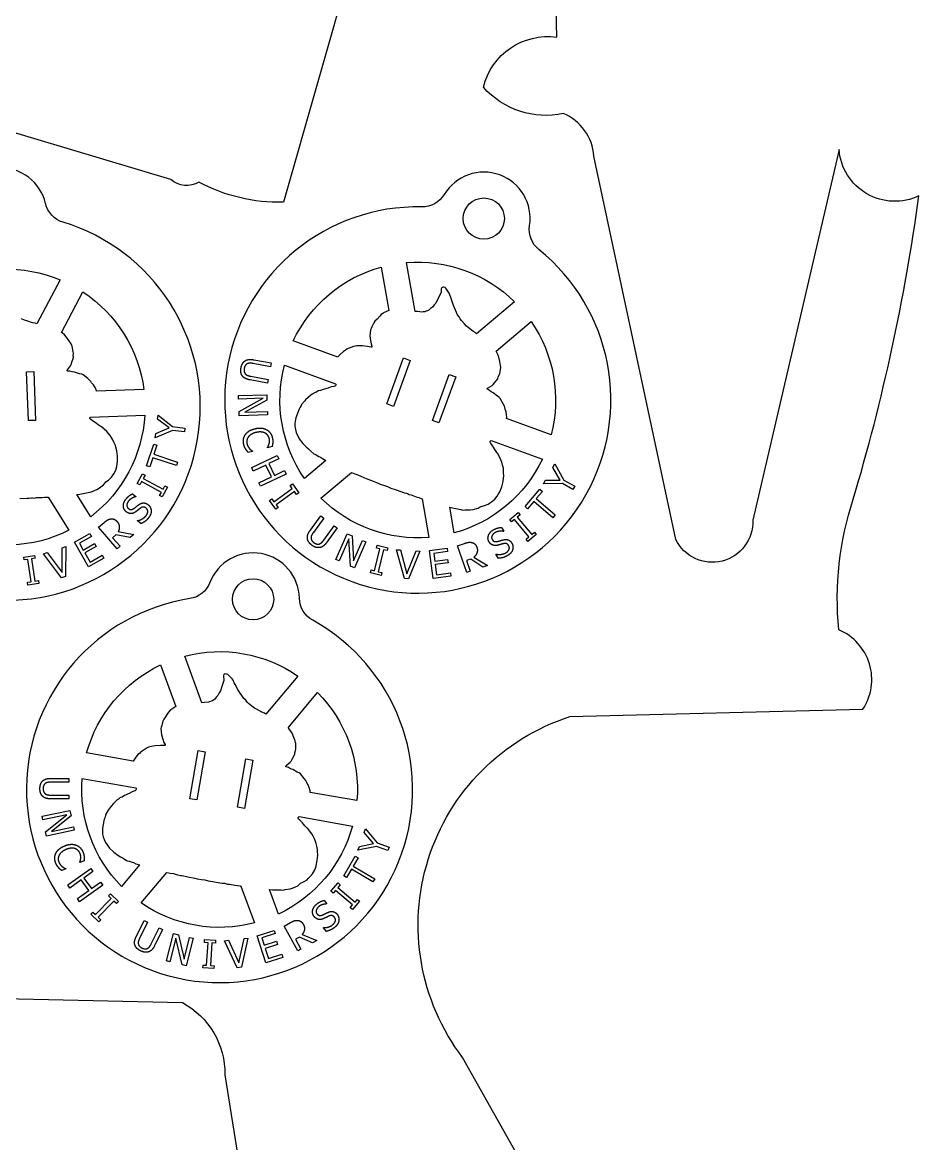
# Model space of a CAD drawing. Header units: millimetres. Extents: x 0 to 217, y 0 to 323.
# Drawn here: x 82.6 to 152.3, y 155.1 to 242.2 of the extents above; entities that cross this region are included whole.
import ezdxf

# ---------------------------------------------------------------- set-up
doc = ezdxf.new("R2010")
doc.units = ezdxf.units.MM
doc.layers.add('SCRAP_OUTLINE', color=8, linetype='Continuous')

msp = doc.modelspace()

# ---------------------------------------------------------------- linework, layer by layer
for points in [[(84.381, 228.113, 0.821365), (77.323, 227.867, -0.267689), (76.061, 226.317, 6.023346), (85.749, 226.656, -0.267689)], [(121.988, 226.395, 0.821365), (115.351, 228.81, -0.267689), (113.6, 227.847, 6.023346), (122.71, 224.531, -0.267689)], [(111.061, 219.79), (110.644, 219.609), (110.591, 219.579), (110.464, 219.483), (110.353, 219.373), (110.146, 219.136), (109.974, 218.975), (109.888, 218.835), (109.739, 218.527), (109.667, 218.404), (109.629, 218.307), (109.587, 217.825), (109.628, 217.464), (109.681, 217.203), (109.732, 217.028), (109.734, 216.983), (109.727, 216.965), (109.702, 216.948), (109.66, 216.95), (109.383, 217.006), (108.97, 217.06), (108.814, 217.047), (108.537, 217.06), (108.423, 217.042), (108.309, 217.004), (107.888, 216.838), (107.778, 216.787), (107.658, 216.694), (107.521, 216.623), (107.257, 216.387), (107.125, 216.241), (107.082, 216.177), (103.624, 217.436, -0.218412), (110.464, 223.175)], [(112.434, 223.522, -0.218412), (120.824, 220.469), (117.864, 217.985), (117.757, 218.081), (117.58, 218.191), (117.214, 218.493), (117.078, 218.591), (116.898, 218.781), (116.684, 219.037), (116.594, 219.16), (116.516, 219.315), (116.386, 219.477), (116.066, 220.186), (115.917, 220.668), (115.865, 220.8), (115.801, 221.018), (115.749, 221.143), (115.696, 221.234), (115.472, 221.536), (115.414, 221.581), (115.325, 221.611), (115.257, 221.61), (115.214, 221.597), (115.177, 221.574), (115.148, 221.538), (115.128, 221.492), (115.113, 221.417), (115.109, 221.218), (115.097, 221.141), (114.86, 220.708), (114.7, 220.383), (114.571, 220.251), (114.436, 220.072), (114.279, 219.946), (114.149, 219.821), (114.067, 219.775), (113.961, 219.737), (113.85, 219.708), (113.719, 219.686), (113.625, 219.681), (113.313, 219.721), (113.103, 219.724)], [(88.34, 213.543), (88.312, 213.67), (88.23, 213.826), (88.097, 214.022), (88.047, 214.085), (87.959, 214.176), (87.889, 214.286), (87.817, 214.371), (87.653, 214.515), (87.292, 214.795), (87.189, 214.849), (87.025, 214.883), (86.635, 215.003), (86.458, 215.027), (86.276, 215.077), (86.099, 215.094), (86.08, 215.105), (86.068, 215.123), (86.066, 215.156), (86.08, 215.189), (86.33, 215.513), (86.377, 215.614), (86.422, 215.781), (86.54, 216.151), (86.544, 216.193), (86.534, 216.291), (86.541, 216.476), (86.537, 216.598), (86.439, 217.042), (86.421, 217.085), (86.36, 217.206), (86.202, 217.463), (86.002, 217.741), (85.85, 217.908), (85.672, 218.063), (85.615, 218.097), (87.288, 221.243, -0.218412), (92.019, 213.671)], [(120.2, 211.403), (120.222, 211.531), (120.204, 211.706), (120.155, 211.938), (120.132, 212.015), (120.084, 212.132), (120.061, 212.26), (120.026, 212.366), (119.927, 212.561), (119.698, 212.956), (119.623, 213.044), (119.484, 213.138), (119.166, 213.395), (119.012, 213.483), (118.861, 213.598), (118.703, 213.68), (118.69, 213.697), (118.686, 213.719), (118.696, 213.75), (118.722, 213.775), (119.075, 213.982), (119.156, 214.058), (119.26, 214.196), (119.508, 214.495), (119.528, 214.532), (119.555, 214.627), (119.631, 214.796), (119.673, 214.911), (119.748, 215.36), (119.748, 215.405), (119.736, 215.541), (119.686, 215.838), (119.605, 216.17), (119.527, 216.382), (119.42, 216.594), (119.38, 216.646), (122.109, 218.937, -0.218412), (123.66, 210.143)], [(106.919, 214.108), (106.926, 214.076), (106.921, 214.001), (106.9, 213.959), (106.85, 213.918), (106.79, 213.894), (106.573, 213.862), (106.326, 213.774), (105.941, 213.67), (105.739, 213.591), (105.606, 213.571), (105.557, 213.554), (105.424, 213.468), (105.326, 213.437), (105.105, 213.295), (104.994, 213.218), (104.783, 213.049), (104.589, 212.861), (104.5, 212.76), (104.278, 212.499), (104.23, 212.428), (104.174, 212.288), (104.077, 212.136), (104.023, 212.015), (103.832, 211.475), (103.771, 211.195), (103.751, 211.002), (103.751, 210.806), (103.799, 210.572), (103.862, 210.325), (104.077, 209.847), (104.377, 209.48), (104.63, 209.212), (104.812, 209.048), (105.001, 208.889), (105.228, 208.68), (105.3, 208.637), (105.411, 208.589), (105.623, 208.46), (105.738, 208.418), (105.892, 208.306), (106.155, 208.16), (104.491, 206.763, -0.218412), (102.94, 215.556)], [(86.821, 205.512), (87.036, 205.541), (87.43, 205.616), (87.572, 205.635), (87.693, 205.67), (87.855, 205.689), (87.995, 205.756), (88.366, 205.904), (88.576, 206.02), (88.89, 206.253), (89.014, 206.422), (89.072, 206.484), (89.266, 206.634), (89.501, 206.858), (89.576, 206.96), (89.677, 207.118), (89.832, 207.397), (89.909, 207.684), (89.953, 207.883), (89.972, 208.073), (89.974, 208.48), (89.917, 208.906), (89.838, 209.188), (89.81, 209.329), (89.696, 209.569), (89.619, 209.764), (89.543, 209.889), (89.405, 210.085), (89.256, 210.275), (89.131, 210.415), (88.715, 210.776), (88.676, 210.782), (88.612, 210.81), (88.474, 210.928), (88.341, 211.015), (88.229, 211.115), (88.114, 211.178), (88.004, 211.261), (87.886, 211.331), (87.837, 211.378), (87.82, 211.42), (87.82, 211.435), (87.874, 211.525), (92.089, 211.673, -0.218412), (87.897, 203.789)], [(115.783, 204.526), (115.994, 204.472), (116.387, 204.394), (116.526, 204.359), (116.651, 204.345), (116.809, 204.303), (116.964, 204.312), (117.363, 204.31), (117.601, 204.34), (117.98, 204.437), (118.158, 204.548), (118.234, 204.584), (118.471, 204.65), (118.773, 204.769), (118.881, 204.836), (119.033, 204.945), (119.281, 205.146), (119.461, 205.382), (119.576, 205.55), (119.664, 205.72), (119.819, 206.096), (119.925, 206.512), (119.958, 206.803), (119.985, 206.945), (119.969, 207.21), (119.971, 207.42), (119.947, 207.565), (119.892, 207.798), (119.825, 208.029), (119.762, 208.207), (119.511, 208.696), (119.477, 208.716), (119.429, 208.766), (119.345, 208.928), (119.254, 209.058), (119.188, 209.193), (119.105, 209.295), (119.034, 209.413), (118.951, 209.522), (118.922, 209.584), (118.923, 209.629), (118.929, 209.643), (119.013, 209.707), (122.976, 208.264, -0.218412), (116.136, 202.525)], [(114.166, 202.178, -0.218412), (105.776, 205.231), (108.143, 207.217), (108.404, 207.127), (108.632, 207.038), (108.928, 206.899), (109.05, 206.854), (109.151, 206.801), (109.289, 206.764), (109.702, 206.59), (110.218, 206.402), (110.384, 206.324), (110.709, 206.206), (110.943, 206.136), (111.201, 206.014), (111.551, 205.906), (112.067, 205.718), (112.233, 205.639), (112.424, 205.609), (112.489, 205.585), (112.626, 205.5), (112.78, 205.477), (113.181, 205.331), (113.377, 205.276), (113.564, 205.195), (113.637, 205.178)], [(104.104, 197.448, 0.821365), (97.148, 198.674, -0.267689), (95.592, 197.421, 6.023346), (105.138, 195.738, -0.267689)], [(95.193, 192.96, -0.218412), (103.987, 191.409), (101.503, 188.449), (101.381, 188.526), (101.188, 188.603), (100.775, 188.837), (100.623, 188.909), (100.413, 189.066), (100.158, 189.28), (100.048, 189.386), (99.945, 189.525), (99.789, 189.662), (99.35, 190.305), (99.119, 190.753), (99.046, 190.875), (98.945, 191.079), (98.871, 191.192), (98.804, 191.273), (98.531, 191.531), (98.466, 191.565), (98.373, 191.579), (98.306, 191.567), (98.266, 191.547), (98.234, 191.517), (98.211, 191.477), (98.2, 191.428), (98.198, 191.352), (98.229, 191.155), (98.23, 191.077), (98.072, 190.61), (97.97, 190.262), (97.867, 190.109), (97.765, 189.909), (97.632, 189.758), (97.525, 189.612), (97.453, 189.553), (97.355, 189.497), (97.251, 189.449), (97.126, 189.405), (97.034, 189.384), (96.72, 189.369), (96.513, 189.336)], [(94.49, 189.046), (94.111, 188.795), (94.064, 188.757), (93.955, 188.64), (93.865, 188.512), (93.703, 188.242), (93.561, 188.055), (93.501, 187.901), (93.407, 187.572), (93.358, 187.439), (93.337, 187.337), (93.38, 186.854), (93.482, 186.507), (93.58, 186.259), (93.661, 186.095), (93.671, 186.051), (93.667, 186.032), (93.645, 186.011), (93.603, 186.005), (93.321, 186.012), (92.905, 185.994), (92.753, 185.954), (92.479, 185.919), (92.369, 185.881), (92.264, 185.825), (91.878, 185.588), (91.778, 185.518), (91.676, 185.406), (91.554, 185.312), (91.334, 185.034), (91.23, 184.867), (91.199, 184.797), (87.575, 185.436, -0.218412), (93.314, 192.276)], [(104.947, 182.373), (104.946, 182.503), (104.898, 182.673), (104.809, 182.892), (104.773, 182.964), (104.706, 183.071), (104.661, 183.193), (104.607, 183.292), (104.477, 183.466), (104.182, 183.816), (104.093, 183.889), (103.94, 183.957), (103.582, 184.156), (103.415, 184.216), (103.247, 184.302), (103.077, 184.356), (103.061, 184.37), (103.053, 184.391), (103.058, 184.423), (103.079, 184.452), (103.39, 184.718), (103.458, 184.807), (103.536, 184.96), (103.728, 185.298), (103.741, 185.338), (103.751, 185.436), (103.797, 185.616), (103.818, 185.736), (103.814, 186.191), (103.806, 186.236), (103.771, 186.368), (103.671, 186.651), (103.533, 186.965), (103.419, 187.16), (103.277, 187.349), (103.228, 187.394), (105.519, 190.124, -0.218412), (108.572, 181.734)], [(91.397, 182.731), (91.409, 182.701), (91.418, 182.625), (91.404, 182.581), (91.362, 182.532), (91.307, 182.497), (91.099, 182.429), (90.872, 182.299), (90.51, 182.13), (90.325, 182.017), (90.197, 181.974), (90.152, 181.949), (90.036, 181.841), (89.946, 181.793), (89.752, 181.615), (89.656, 181.52), (89.478, 181.317), (89.32, 181.098), (89.249, 180.983), (89.076, 180.688), (89.041, 180.609), (89.01, 180.462), (88.941, 180.295), (88.909, 180.167), (88.814, 179.602), (88.804, 179.316), (88.817, 179.122), (88.851, 178.929), (88.939, 178.707), (89.044, 178.475), (89.338, 178.041), (89.698, 177.732), (89.993, 177.512), (90.201, 177.381), (90.415, 177.258), (90.674, 177.092), (90.753, 177.062), (90.87, 177.034), (91.102, 176.944), (91.222, 176.922), (91.393, 176.839), (91.678, 176.741), (90.281, 175.076, -0.218412), (87.228, 183.466)], [(101.791, 174.833), (102.008, 174.817), (102.409, 174.808), (102.552, 174.798), (102.677, 174.806), (102.84, 174.792), (102.99, 174.828), (103.384, 174.896), (103.613, 174.966), (103.969, 175.127), (104.125, 175.267), (104.195, 175.316), (104.416, 175.422), (104.693, 175.592), (104.787, 175.677), (104.918, 175.811), (105.128, 176.051), (105.264, 176.315), (105.348, 176.501), (105.406, 176.684), (105.493, 177.081), (105.525, 177.509), (105.507, 177.801), (105.509, 177.945), (105.447, 178.204), (105.412, 178.41), (105.364, 178.549), (105.269, 178.769), (105.163, 178.986), (105.07, 179.149), (104.738, 179.588), (104.701, 179.602), (104.645, 179.643), (104.534, 179.787), (104.422, 179.9), (104.334, 180.021), (104.234, 180.107), (104.144, 180.211), (104.043, 180.304), (104.004, 180.36), (103.997, 180.404), (104, 180.42), (104.072, 180.496), (108.225, 179.764, -0.218412), (102.486, 172.924)], [(100.607, 172.24, -0.218412), (91.813, 173.791), (93.799, 176.157), (94.072, 176.114), (94.312, 176.066), (94.627, 175.98), (94.756, 175.958), (94.865, 175.922), (95.007, 175.91), (95.444, 175.81), (95.984, 175.715), (96.162, 175.667), (96.502, 175.607), (96.745, 175.579), (97.02, 175.503), (97.384, 175.458), (97.924, 175.363), (98.101, 175.313), (98.295, 175.317), (98.363, 175.304), (98.513, 175.245), (98.668, 175.249), (99.088, 175.175), (99.291, 175.154), (99.489, 175.107), (99.565, 175.103)]]:
    msp.add_lwpolyline(points, format="xyb", close=True)
for points in [[(76.599, 221.871, -0.218412), (85.522, 222.182), (83.708, 218.771), (83.573, 218.82), (83.368, 218.855), (82.915, 218.998), (82.752, 219.038), (82.514, 219.147)], [(82.38, 205.207), (82.928, 205.226), (83.112, 205.214), (83.3, 205.258), (83.37, 205.26), (83.528, 205.233), (83.68, 205.269), (84.106, 205.284), (84.309, 205.306), (84.512, 205.301), (84.587, 205.313), (86.201, 202.729, -0.218412), (77.278, 202.418)]]:
    msp.add_lwpolyline(points, format="xyb")
for points in [[(100.57, 215.971), (101.92, 215.726), (101.868, 215.438), (100.517, 215.683)], [(100.33, 214.693), (101.688, 214.447), (101.636, 214.159), (100.285, 214.404)], [(101.978, 209.226), (101.635, 209.143), (101.63, 209.165)], [(100.462, 208.881), (100.467, 208.86), (100.128, 208.778)], [(91.129, 205.564), (91.404, 205.348), (91.391, 205.332)], [(104.952, 202.745), (105.761, 203.854), (105.997, 203.682), (105.189, 202.572)], [(90.015, 202.625), (91.233, 202.411), (90.945, 202.163), (89.847, 202.372), (89.593, 202.153), (90.165, 201.49), (89.944, 201.299), (88.507, 202.965), (88.936, 203.335)], [(91.809, 203.243), (91.519, 203.469), (91.532, 203.486)], [(105.999, 201.974), (106.811, 203.089), (107.048, 202.917), (106.239, 201.807)], [(119.797, 202.96), (119.972, 202.657), (119.953, 202.646)], [(117.663, 200.652), (118.712, 199.998), (118.353, 199.876), (117.413, 200.481), (117.096, 200.373), (117.377, 199.544), (117.101, 199.45), (116.392, 201.533), (116.929, 201.715)], [(119.558, 200.553), (119.374, 200.871), (119.393, 200.882)], [(84.821, 183.463), (86.194, 183.456), (86.192, 183.164), (84.82, 183.171)], [(84.807, 182.163), (86.187, 182.156), (86.186, 181.864), (84.813, 181.871)], [(87.38, 177.065), (87.056, 176.924), (87.047, 176.945)], [(85.947, 176.462), (85.955, 176.442), (85.635, 176.302)], [(106.016, 173.988), (106.24, 173.72), (106.224, 173.707)], [(91.434, 171.199), (92.037, 172.432), (92.3, 172.303), (91.697, 171.07)], [(92.598, 170.621), (93.205, 171.86), (93.467, 171.732), (92.864, 170.499)], [(104.315, 171.345), (105.462, 170.883), (105.129, 170.7), (104.098, 171.133), (103.805, 170.971), (104.226, 170.204), (103.97, 170.063), (102.911, 171.992), (103.407, 172.265)], [(106.198, 171.577), (105.962, 171.858), (105.978, 171.872)]]:
    msp.add_lwpolyline(points)
for points in [[(112.712, 215.93), (111.412, 212.358), (110.896, 212.546), (112.196, 216.118)], [(83.459, 215.067), (83.592, 211.268), (83.044, 211.249), (82.911, 215.048)], [(116.246, 214.644), (114.946, 211.072), (114.43, 211.26), (115.73, 214.832)], [(101.621, 211.689), (99.422, 211.619), (99.411, 211.947), (101.276, 212.98), (99.38, 212.92), (99.372, 213.193), (101.571, 213.263), (101.584, 212.848), (99.871, 211.906), (101.612, 211.962)], [(93.087, 211.374), (93.127, 211.681), (94.249, 210.788), (95.214, 210.665), (95.177, 210.375), (94.242, 210.494), (92.901, 209.916), (92.942, 210.238), (93.974, 210.68)], [(94.639, 208.029), (94.547, 207.752), (92.707, 208.367), (92.473, 207.666), (92.226, 207.749), (92.786, 209.426), (93.033, 209.344), (92.799, 208.644)], [(103.068, 207.099), (101.081, 206.154), (100.956, 206.418), (101.928, 206.881), (101.493, 207.795), (100.521, 207.333), (100.395, 207.597), (102.382, 208.542), (102.507, 208.278), (101.728, 207.907), (102.163, 206.993), (102.942, 207.363)], [(123.789, 207.613), (123.941, 207.883), (124.647, 206.635), (125.496, 206.159), (125.353, 205.904), (124.53, 206.365), (123.07, 206.332), (123.229, 206.615), (124.352, 206.637)], [(93.649, 206.181), (93.847, 206.074), (93.442, 205.324), (93.245, 205.431), (93.377, 205.677), (91.836, 206.508), (91.703, 206.261), (91.506, 206.368), (91.91, 207.118), (92.108, 207.012), (91.975, 206.765), (93.516, 205.935)], [(102.456, 204.49), (102.274, 204.359), (101.775, 205.049), (101.957, 205.181), (102.121, 204.954), (103.54, 205.979), (103.376, 206.206), (103.558, 206.338), (104.057, 205.647), (103.875, 205.516), (103.711, 205.742), (102.292, 204.717)], [(123.975, 203.931), (123.786, 203.708), (122.31, 204.967), (121.831, 204.406), (121.633, 204.575), (122.781, 205.92), (122.979, 205.751), (122.5, 205.19)], [(122.365, 202.588), (122.508, 202.415), (121.852, 201.871), (121.709, 202.044), (121.924, 202.223), (120.806, 203.57), (120.591, 203.391), (120.448, 203.564), (121.104, 204.108), (121.247, 203.935), (121.032, 203.757), (122.149, 202.409)], [(88.911, 200.568), (87.713, 199.889), (86.629, 201.803), (87.826, 202.482), (87.955, 202.255), (87.011, 201.721), (87.309, 201.197), (88.188, 201.695), (88.316, 201.469), (87.437, 200.97), (87.839, 200.26), (88.782, 200.794)], [(109.265, 201.829), (108.372, 199.818), (108.072, 199.951), (107.953, 202.08), (107.182, 200.347), (106.933, 200.457), (107.826, 202.468), (108.206, 202.299), (108.309, 200.348), (109.016, 201.939)], [(85.669, 201.379), (85.952, 201.473), (85.927, 199.146), (85.627, 199.046), (84.214, 200.895), (84.512, 200.994), (85.667, 199.452)], [(110.498, 199.447), (110.445, 199.229), (109.617, 199.429), (109.67, 199.648), (109.942, 199.582), (110.353, 201.284), (110.081, 201.349), (110.134, 201.568), (110.962, 201.368), (110.909, 201.149), (110.637, 201.215), (110.226, 199.513)], [(113.167, 201.125), (113.464, 201.106), (112.569, 198.958), (112.255, 198.978), (111.637, 201.221), (111.95, 201.202), (112.443, 199.339)], [(115.869, 199.158), (114.504, 198.978), (114.216, 201.159), (115.58, 201.339), (115.614, 201.081), (114.54, 200.939), (114.619, 200.342), (115.621, 200.474), (115.655, 200.216), (114.653, 200.084), (114.76, 199.274), (115.835, 199.416)], [(83.823, 198.824), (83.856, 198.602), (83.013, 198.477), (82.98, 198.699), (83.257, 198.74), (83.001, 200.472), (82.724, 200.431), (82.691, 200.653), (83.534, 200.778), (83.567, 200.556), (83.29, 200.515), (83.546, 198.783)], [(96.786, 185.531), (96.126, 181.788), (95.586, 181.883), (96.246, 185.627)], [(100.49, 184.878), (99.83, 181.135), (99.289, 181.23), (99.949, 184.974)], [(86.6, 179.429), (84.447, 178.978), (84.379, 179.299), (86.036, 180.641), (84.18, 180.252), (84.124, 180.519), (86.277, 180.97), (86.362, 180.563), (84.839, 179.339), (86.544, 179.696)], [(109.139, 179.264), (109.242, 179.557), (110.154, 178.45), (111.073, 178.128), (110.976, 177.852), (110.086, 178.164), (108.654, 177.877), (108.761, 178.184), (109.863, 178.401)], [(109.962, 175.67), (109.814, 175.418), (108.142, 176.402), (107.768, 175.766), (107.543, 175.898), (108.44, 177.422), (108.665, 177.29), (108.29, 176.654)], [(88.822, 175.16), (87.029, 173.884), (86.86, 174.122), (87.737, 174.747), (87.15, 175.572), (86.273, 174.947), (86.103, 175.186), (87.896, 176.461), (88.065, 176.223), (87.362, 175.723), (87.949, 174.898), (88.652, 175.398)], [(108.609, 174.068), (108.78, 173.923), (108.229, 173.273), (108.058, 173.418), (108.239, 173.632), (106.904, 174.765), (106.723, 174.551), (106.552, 174.697), (107.103, 175.346), (107.274, 175.201), (107.093, 174.987), (108.428, 173.855)], [(88.672, 172.484), (88.516, 172.323), (87.904, 172.917), (88.061, 173.078), (88.262, 172.883), (89.481, 174.139), (89.28, 174.334), (89.437, 174.495), (90.048, 173.902), (89.892, 173.74), (89.691, 173.935), (88.472, 172.679)], [(102.807, 169.562), (101.495, 169.148), (100.832, 171.245), (102.144, 171.66), (102.223, 171.412), (101.189, 171.085), (101.371, 170.511), (102.335, 170.815), (102.413, 170.567), (101.449, 170.263), (101.695, 169.484), (102.729, 169.811)], [(95.84, 171.045), (95.31, 168.91), (94.991, 168.989), (94.504, 171.065), (94.047, 169.224), (93.782, 169.29), (94.312, 171.425), (94.715, 171.325), (95.155, 169.421), (95.575, 171.111)], [(97.468, 168.915), (97.454, 168.69), (96.603, 168.744), (96.617, 168.968), (96.897, 168.95), (97.006, 170.698), (96.727, 170.715), (96.741, 170.939), (97.592, 170.886), (97.578, 170.662), (97.298, 170.679), (97.189, 168.932)], [(99.805, 171.03), (100.101, 171.063), (99.593, 168.792), (99.279, 168.757), (98.281, 170.859), (98.593, 170.894), (99.403, 169.146)]]:
    msp.add_lwpolyline(points, close=True)
for centre in [(118.43, 226.945), (100.505, 197.372)]:
    msp.add_circle(centre, 1.6)
for points in [[(99.873, 215.884), (100.006, 215.977), (100.338, 216.013), (100.57, 215.971)], [(99.663, 214.731), (99.58, 214.853), (99.532, 215.145), (99.568, 215.345)], [(99.568, 215.345), (99.603, 215.536), (99.754, 215.802), (99.873, 215.884)], [(99.814, 215.3), (99.789, 215.165), (99.84, 214.938), (99.918, 214.864)], [(100.064, 215.67), (99.966, 215.628), (99.84, 215.444), (99.814, 215.3)], [(100.517, 215.683), (100.367, 215.711), (100.156, 215.709), (100.064, 215.67)], [(100.285, 214.404), (100.059, 214.446), (99.753, 214.595), (99.663, 214.731)], [(99.918, 214.864), (99.99, 214.795), (100.185, 214.72), (100.33, 214.693)], [(99.783, 209.399), (99.733, 209.607), (99.788, 209.992), (99.897, 210.155)], [(99.897, 210.155), (100.005, 210.316), (100.387, 210.557), (100.657, 210.623)], [(100.13, 209.973), (100.046, 209.857), (99.997, 209.59), (100.03, 209.455)], [(100.729, 210.327), (100.509, 210.273), (100.217, 210.091), (100.13, 209.973)], [(100.657, 210.623), (100.926, 210.688), (101.357, 210.648), (101.536, 210.553)], [(101.421, 210.292), (101.29, 210.356), (100.935, 210.377), (100.729, 210.327)], [(101.756, 209.873), (101.723, 210.01), (101.551, 210.227), (101.421, 210.292)], [(101.536, 210.553), (101.711, 210.46), (101.946, 210.146), (101.999, 209.93)], [(101.75, 209.449), (101.775, 209.542), (101.786, 209.748), (101.756, 209.873)], [(101.999, 209.93), (102.025, 209.822), (102.039, 209.626), (102.034, 209.54)], [(99.938, 209.033), (99.884, 209.119), (99.814, 209.271), (99.783, 209.399)], [(100.128, 208.778), (100.078, 208.841), (99.987, 208.951), (99.938, 209.033)], [(100.03, 209.455), (100.06, 209.332), (100.171, 209.137), (100.236, 209.066)], [(100.236, 209.066), (100.3, 208.999), (100.421, 208.906), (100.462, 208.881)], [(101.63, 209.165), (101.655, 209.212), (101.724, 209.353), (101.75, 209.449)], [(102.034, 209.54), (102.029, 209.465), (101.999, 209.306), (101.978, 209.226)], [(90.614, 205.136), (90.728, 205.282), (90.987, 205.495), (91.129, 205.564)], [(90.654, 204.165), (90.443, 204.33), (90.415, 204.882), (90.614, 205.136)], [(90.825, 204.995), (90.7, 204.835), (90.695, 204.52), (90.818, 204.424)], [(91.391, 205.332), (91.25, 205.308), (90.936, 205.137), (90.825, 204.995)], [(91.264, 204.44), (91.341, 204.497), (91.557, 204.67), (91.633, 204.724)], [(91.633, 204.724), (91.827, 204.859), (92.177, 204.853), (92.339, 204.726)], [(92.339, 204.726), (92.442, 204.646), (92.573, 204.41), (92.584, 204.282)], [(91.055, 204.033), (90.956, 204.025), (90.755, 204.086), (90.654, 204.165)], [(90.818, 204.424), (90.927, 204.339), (91.149, 204.353), (91.264, 204.44)], [(91.432, 204.2), (91.338, 204.129), (91.155, 204.043), (91.055, 204.033)], [(91.755, 204.452), (91.67, 204.389), (91.535, 204.28), (91.432, 204.2)], [(91.532, 203.486), (91.728, 203.516), (92.071, 203.712), (92.175, 203.845)], [(92.188, 204.458), (92.084, 204.539), (91.874, 204.537), (91.755, 204.452)], [(92.175, 203.845), (92.325, 204.036), (92.318, 204.356), (92.188, 204.458)], [(92.584, 204.282), (92.595, 204.139), (92.512, 203.865), (92.388, 203.706)], [(88.936, 203.335), (89.079, 203.459), (89.299, 203.594), (89.436, 203.613)], [(89.436, 203.613), (89.572, 203.632), (89.826, 203.543), (89.939, 203.412)], [(89.939, 203.412), (90.096, 203.23), (90.123, 202.822), (90.015, 202.625)], [(92.388, 203.706), (92.241, 203.518), (91.956, 203.315), (91.809, 203.243)], [(119.159, 202.756), (119.319, 202.849), (119.64, 202.949), (119.797, 202.96)], [(104.728, 202.079), (104.701, 202.239), (104.814, 202.554), (104.952, 202.745)], [(105.081, 201.57), (104.924, 201.685), (104.75, 201.937), (104.728, 202.079)], [(105.004, 202.158), (104.999, 202.051), (105.11, 201.858), (105.228, 201.772)], [(105.189, 202.572), (105.098, 202.449), (105.008, 202.258), (105.004, 202.158)], [(118.833, 201.841), (118.699, 202.073), (118.879, 202.595), (119.159, 202.756)], [(119.302, 202.547), (119.126, 202.445), (119.004, 202.154), (119.082, 202.02)], [(119.082, 202.02), (119.151, 201.899), (119.362, 201.83), (119.501, 201.867)], [(119.953, 202.646), (119.814, 202.677), (119.458, 202.637), (119.302, 202.547)], [(119.95, 201.992), (120.181, 202.045), (120.503, 201.908), (120.605, 201.73)], [(105.674, 201.389), (105.529, 201.368), (105.245, 201.451), (105.081, 201.57)], [(105.228, 201.772), (105.339, 201.691), (105.565, 201.639), (105.665, 201.676)], [(105.665, 201.676), (105.759, 201.711), (105.912, 201.854), (105.999, 201.974)], [(106.239, 201.807), (106.104, 201.621), (105.836, 201.411), (105.674, 201.389)], [(116.929, 201.715), (117.108, 201.776), (117.363, 201.819), (117.496, 201.786)], [(117.496, 201.786), (117.63, 201.752), (117.832, 201.574), (117.888, 201.41)], [(117.888, 201.41), (117.965, 201.182), (117.837, 200.794), (117.663, 200.652)], [(119.155, 201.568), (119.06, 201.597), (118.897, 201.73), (118.833, 201.841)], [(119.567, 201.582), (119.453, 201.551), (119.252, 201.54), (119.155, 201.568)], [(119.501, 201.867), (119.594, 201.892), (119.859, 201.971), (119.95, 201.992)], [(119.961, 201.694), (119.859, 201.668), (119.693, 201.617), (119.567, 201.582)], [(120.365, 201.538), (120.299, 201.652), (120.104, 201.729), (119.961, 201.694)], [(120.124, 200.974), (120.334, 201.096), (120.447, 201.394), (120.365, 201.538)], [(120.666, 201.226), (120.623, 201.09), (120.443, 200.867), (120.269, 200.766)], [(120.605, 201.73), (120.67, 201.617), (120.704, 201.349), (120.666, 201.226)], [(119.393, 200.882), (119.585, 200.837), (119.977, 200.89), (120.124, 200.974)], [(120.269, 200.766), (120.062, 200.646), (119.722, 200.565), (119.558, 200.553)], [(83.944, 182.672), (83.945, 182.867), (84.048, 183.155), (84.15, 183.256)], [(84.15, 183.256), (84.264, 183.371), (84.586, 183.464), (84.821, 183.463)], [(84.375, 183.078), (84.286, 183.02), (84.194, 182.817), (84.193, 182.671)], [(84.82, 183.171), (84.666, 183.171), (84.459, 183.133), (84.375, 183.078)], [(84.144, 182.085), (84.041, 182.19), (83.943, 182.469), (83.944, 182.672)], [(84.813, 181.871), (84.583, 181.872), (84.256, 181.966), (84.144, 182.085)], [(84.193, 182.671), (84.192, 182.534), (84.282, 182.319), (84.371, 182.26)], [(84.371, 182.26), (84.455, 182.204), (84.659, 182.164), (84.807, 182.163)], [(85.169, 177.618), (85.247, 177.796), (85.581, 178.1), (85.836, 178.211)], [(85.958, 177.932), (85.75, 177.841), (85.495, 177.611), (85.43, 177.479)], [(85.836, 178.211), (86.089, 178.322), (86.521, 178.357), (86.714, 178.295)], [(86.646, 178.019), (86.506, 178.059), (86.152, 178.017), (85.958, 177.932)], [(87.048, 177.663), (86.992, 177.792), (86.785, 177.976), (86.646, 178.019)], [(86.714, 178.295), (86.902, 178.234), (87.188, 177.966), (87.278, 177.762)], [(87.116, 177.245), (87.125, 177.341), (87.1, 177.546), (87.048, 177.663)], [(87.278, 177.762), (87.322, 177.66), (87.37, 177.469), (87.38, 177.384)], [(85.188, 176.854), (85.102, 177.05), (85.089, 177.439), (85.169, 177.618)], [(85.404, 176.52), (85.336, 176.596), (85.241, 176.733), (85.188, 176.854)], [(85.43, 177.479), (85.367, 177.351), (85.365, 177.08), (85.421, 176.952)], [(85.421, 176.952), (85.472, 176.836), (85.615, 176.663), (85.691, 176.605)], [(87.047, 176.945), (87.064, 176.995), (87.107, 177.146), (87.116, 177.245)], [(87.38, 177.384), (87.388, 177.31), (87.386, 177.148), (87.38, 177.065)], [(85.635, 176.302), (85.575, 176.356), (85.466, 176.448), (85.404, 176.52)], [(85.691, 176.605), (85.766, 176.55), (85.902, 176.479), (85.947, 176.462)], [(105.26, 172.719), (105.088, 172.924), (105.175, 173.469), (105.423, 173.677)], [(105.6, 173.495), (105.445, 173.365), (105.375, 173.057), (105.474, 172.938)], [(105.423, 173.677), (105.565, 173.796), (105.863, 173.951), (106.016, 173.988)], [(106.224, 173.707), (106.081, 173.713), (105.738, 173.611), (105.6, 173.495)], [(103.407, 172.265), (103.573, 172.356), (103.816, 172.442), (103.954, 172.433)], [(103.954, 172.433), (104.092, 172.423), (104.321, 172.282), (104.404, 172.131)], [(105.625, 172.506), (105.526, 172.519), (105.343, 172.621), (105.26, 172.719)], [(105.474, 172.938), (105.564, 172.832), (105.784, 172.8), (105.914, 172.86)], [(106.029, 172.591), (105.922, 172.541), (105.725, 172.495), (105.625, 172.506)], [(105.914, 172.86), (106.001, 172.901), (106.249, 173.025), (106.334, 173.062)], [(106.397, 172.77), (106.301, 172.727), (106.146, 172.648), (106.029, 172.591)], [(106.334, 173.062), (106.552, 173.154), (106.894, 173.075), (107.025, 172.918)], [(106.822, 172.686), (106.737, 172.787), (106.532, 172.829), (106.397, 172.77)], [(106.682, 172.09), (106.868, 172.246), (106.928, 172.559), (106.822, 172.686)], [(107.173, 172.431), (107.154, 172.29), (107.015, 172.039), (106.861, 171.909)], [(107.025, 172.918), (107.109, 172.818), (107.189, 172.559), (107.173, 172.431)], [(104.404, 172.131), (104.52, 171.92), (104.462, 171.515), (104.315, 171.345)], [(105.978, 171.872), (106.176, 171.861), (106.552, 171.981), (106.682, 172.09)], [(106.861, 171.909), (106.678, 171.756), (106.357, 171.617), (106.198, 171.577)], [(91.328, 170.504), (91.274, 170.657), (91.331, 170.987), (91.434, 171.199)], [(91.697, 171.07), (91.629, 170.932), (91.574, 170.729), (91.586, 170.63)], [(91.764, 170.064), (91.59, 170.15), (91.375, 170.368), (91.328, 170.504)], [(91.586, 170.63), (91.6, 170.524), (91.743, 170.353), (91.874, 170.289)], [(92.38, 169.989), (92.241, 169.942), (91.947, 169.975), (91.764, 170.064)], [(91.874, 170.289), (91.997, 170.228), (92.229, 170.216), (92.321, 170.27)], [(92.321, 170.27), (92.408, 170.321), (92.533, 170.488), (92.598, 170.621)], [(92.864, 170.499), (92.763, 170.292), (92.536, 170.038), (92.38, 169.989)]]:
    msp.add_open_spline(points, degree=2)
at = {"layer": 'SCRAP_OUTLINE'}
for points in [[(116.006, 274.237), (102.856, 228.213, -0.130895), (96.283, 229.78, -0.331119), (94.116, 229.968), (75.717, 235.458), (71.573, 236.506), (55.409, 241.477), (55.361, 244.61)], [(148.892, 104.758), (116.782, 161.779, -0.516446), (125.119, 188.264), (147.88, 188.828, 0.469555), (146.006, 194.999, -0.10286), (147.126, 205.136, 0.038516), (152.237, 228.699, -0.525282), (146.027, 232.305), (139.32, 203.514, -0.813786), (133.347, 202.027), (126.984, 231.787, 0.282666), (124.605, 235.105, -0.273128), (118.401, 237.14, -0.38535), (124.109, 241.027), (123.953, 247.543, -0.097313)]]:
    msp.add_lwpolyline(points, format="xyb", dxfattribs=at)
msp.add_lwpolyline([(94.028, 4.943), (51.922, 5.229), (48.285, 6.927), (34.623, 72.304), (35.09, 100.557), (38.608, 116.104), (44.155, 138.346), (49.676, 162.819, -0.309119), (54.479, 166.962), (95.015, 166.046, -0.281134), (98.311, 160.434), (107.296, 104.186), (106.86, 68.967), (97.985, 20.77, -0.088464)], format="xyb", close=True, dxfattribs=at)

doc.saveas('drawing.dxf')
